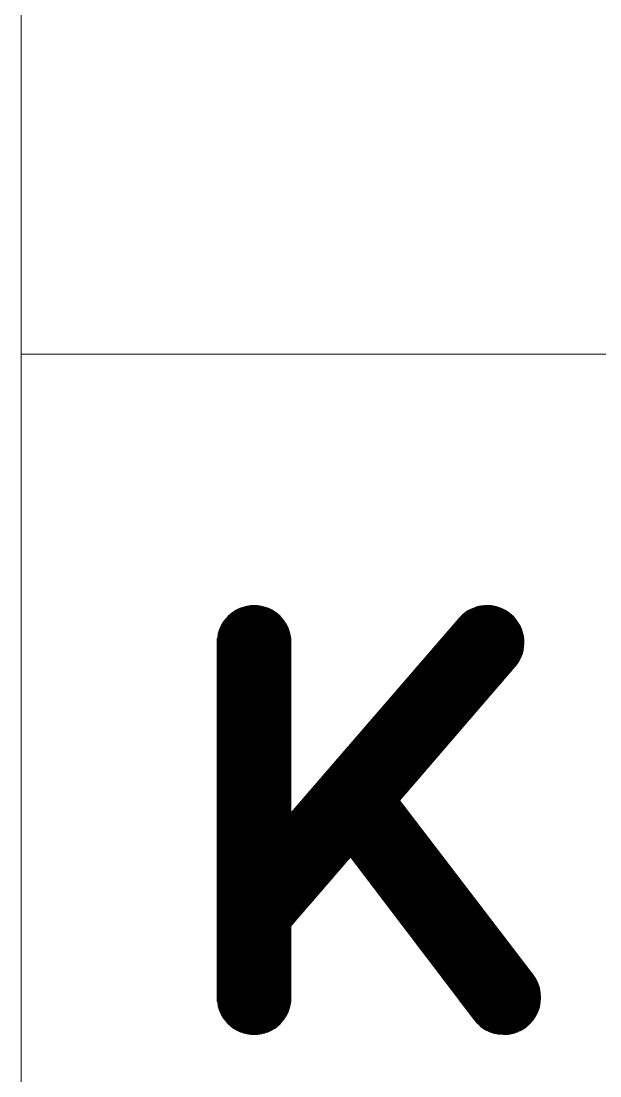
# Model space of a CAD drawing. Header units: inches. Extents: x 1019 to 1860, y -6 to 588.
# Drawn here: x 1685.76 to 1694.75, y 92.53 to 108.9 of the extents above; entities that cross this region are included whole.
import ezdxf

# ---------------------------------------------------------------- set-up
doc = ezdxf.new("R2010")
doc.units = ezdxf.units.IN
doc.header["$MEASUREMENT"] = 0
doc.layers.add('BG 0 -1', color=7, linetype='Continuous')
doc.layers.add('BG ÇÑ±¹Áö¿ª³\xad¹æ±â¼úÁÖ½ÄÈ¸»ç CI', color=7, linetype='Continuous')

msp = doc.modelspace()

# ---------------------------------------------------------------- linework, layer by layer
at = {"layer": 'BG 0 -1', "color": 7, "linetype": 'Continuous', "lineweight": 9}
for p, q in [((1685.763, 194.087), (1685.763, 11.797)), ((1685.763, 103.73), (1835.03, 103.73))]:
    msp.add_line(p, q, dxfattribs=at)
at = {"layer": 'BG ÇÑ±¹Áö¿ª³\xad¹æ±â¼úÁÖ½ÄÈ¸»ç CI', "color": 242, "linetype": 'Continuous', "lineweight": 25, "true_color": 0xd51c29}
for p, q in [((1689.074, 93.261), (1689.074, 99.735)), ((1689.084, 99.741), (1689.681, 99.741)), ((1689.091, 93.25), (1689.091, 99.746)), ((1689.108, 93.24), (1689.108, 99.755)), ((1689.114, 99.758), (1689.65, 99.758)), ((1689.126, 93.231), (1689.126, 99.764)), ((1689.143, 93.223), (1689.143, 99.773)), ((1689.15, 99.776), (1689.614, 99.776)), ((1689.161, 93.215), (1689.161, 99.78)), ((1689.178, 93.208), (1689.178, 99.787)), ((1689.194, 99.793), (1689.571, 99.793)), ((1689.195, 93.202), (1689.195, 99.794)), ((1689.213, 93.196), (1689.213, 99.799)), ((1689.23, 93.191), (1689.23, 99.804)), ((1689.247, 93.187), (1689.247, 99.809)), ((1689.254, 99.81), (1689.51, 99.81)), ((1689.265, 93.183), (1689.265, 99.813)), ((1689.282, 93.179), (1689.282, 99.816)), ((1689.299, 93.177), (1689.299, 99.819)), ((1689.317, 93.174), (1689.317, 99.821)), ((1689.334, 93.173), (1689.334, 99.823)), ((1689.352, 93.171), (1689.352, 99.824)), ((1689.369, 93.171), (1689.369, 99.825)), ((1689.386, 93.171), (1689.386, 99.825)), ((1689.404, 93.171), (1689.404, 99.825)), ((1689.421, 93.172), (1689.421, 99.824)), ((1689.438, 93.173), (1689.438, 99.822)), ((1689.456, 93.175), (1689.456, 99.82)), ((1689.473, 93.178), (1689.473, 99.818)), ((1689.49, 93.181), (1689.49, 99.815)), ((1689.508, 93.185), (1689.508, 99.811)), ((1689.525, 93.189), (1689.525, 99.807)), ((1689.543, 93.194), (1689.543, 99.802)), ((1689.56, 93.199), (1689.56, 99.797)), ((1689.577, 93.205), (1689.577, 99.791)), ((1689.595, 93.212), (1689.595, 99.784)), ((1689.612, 93.219), (1689.612, 99.777)), ((1689.629, 93.227), (1689.629, 99.769)), ((1689.647, 93.235), (1689.647, 99.76)), ((1689.664, 93.245), (1689.664, 99.751)), ((1689.681, 93.255), (1689.681, 99.74)), ((1689.699, 93.266), (1689.699, 99.729)), ((1692.686, 98.014), (1692.686, 99.731)), ((1692.701, 99.741), (1693.298, 99.741)), ((1692.703, 98.034), (1692.703, 99.742)), ((1692.72, 98.054), (1692.72, 99.752)), ((1692.731, 99.758), (1693.267, 99.758)), ((1692.738, 98.074), (1692.738, 99.762)), ((1692.755, 98.095), (1692.755, 99.77)), ((1692.767, 99.776), (1693.232, 99.776)), ((1692.772, 98.115), (1692.772, 99.778)), ((1692.79, 98.135), (1692.79, 99.785)), ((1692.807, 98.155), (1692.807, 99.792)), ((1692.811, 99.793), (1693.188, 99.793)), ((1692.824, 98.175), (1692.824, 99.798)), ((1692.842, 98.195), (1692.842, 99.803)), ((1692.859, 98.215), (1692.859, 99.808)), ((1692.871, 99.81), (1693.128, 99.81)), ((1692.877, 98.235), (1692.877, 99.812)), ((1692.894, 98.255), (1692.894, 99.815)), ((1692.911, 98.276), (1692.911, 99.818)), ((1692.929, 98.296), (1692.929, 99.821)), ((1692.946, 98.316), (1692.946, 99.823)), ((1692.963, 98.336), (1692.963, 99.824)), ((1692.981, 98.356), (1692.981, 99.825)), ((1692.998, 98.376), (1692.998, 99.825)), ((1693.015, 98.396), (1693.015, 99.825)), ((1693.033, 98.416), (1693.033, 99.824)), ((1693.05, 98.436), (1693.05, 99.823)), ((1693.068, 98.456), (1693.068, 99.821)), ((1693.085, 98.477), (1693.085, 99.819)), ((1693.102, 98.497), (1693.102, 99.816)), ((1693.12, 98.517), (1693.12, 99.812)), ((1693.137, 98.537), (1693.137, 99.808)), ((1693.154, 98.557), (1693.154, 99.804)), ((1693.172, 98.577), (1693.172, 99.798)), ((1693.189, 98.597), (1693.189, 99.793)), ((1693.206, 98.617), (1693.206, 99.786)), ((1693.224, 98.637), (1693.224, 99.779)), ((1693.241, 98.657), (1693.241, 99.771)), ((1693.259, 98.678), (1693.259, 99.763)), ((1693.276, 98.698), (1693.276, 99.754)), ((1693.293, 98.718), (1693.293, 99.744)), ((1693.311, 98.738), (1693.311, 99.733)), ((1688.904, 99.567), (1689.86, 99.567)), ((1688.916, 99.585), (1689.848, 99.585)), ((1688.917, 93.409), (1688.917, 99.587)), ((1688.929, 99.602), (1689.835, 99.602)), ((1688.935, 93.386), (1688.935, 99.61)), ((1688.943, 99.619), (1689.821, 99.619)), ((1688.952, 93.365), (1688.952, 99.63)), ((1688.958, 99.637), (1689.806, 99.637)), ((1688.97, 93.346), (1688.97, 99.649)), ((1688.974, 99.654), (1689.79, 99.654)), ((1688.987, 93.329), (1688.987, 99.667)), ((1688.992, 99.672), (1689.772, 99.672)), ((1689.004, 93.313), (1689.004, 99.683)), ((1689.012, 99.689), (1689.753, 99.689)), ((1689.022, 93.298), (1689.022, 99.697)), ((1689.033, 99.706), (1689.731, 99.706)), ((1689.039, 93.285), (1689.039, 99.711)), ((1689.056, 93.272), (1689.056, 99.723)), ((1689.057, 99.724), (1689.707, 99.724)), ((1689.716, 93.278), (1689.716, 99.717)), ((1689.734, 93.291), (1689.734, 99.704)), ((1689.751, 93.305), (1689.751, 99.69)), ((1689.768, 93.321), (1689.768, 99.675)), ((1689.786, 93.337), (1689.786, 99.658)), ((1689.803, 93.355), (1689.803, 99.64)), ((1689.82, 93.375), (1689.82, 99.621)), ((1689.838, 93.397), (1689.838, 99.599)), ((1689.855, 93.421), (1689.855, 99.575)), ((1692.566, 99.627), (1689.954, 96.603)), ((1692.512, 97.813), (1692.512, 99.564)), ((1692.515, 99.567), (1693.477, 99.567)), ((1692.529, 97.833), (1692.529, 99.584)), ((1692.53, 99.585), (1693.465, 99.585)), ((1692.545, 99.602), (1693.453, 99.602)), ((1692.547, 97.853), (1692.547, 99.604)), ((1692.56, 99.619), (1693.439, 99.619)), ((1692.564, 97.873), (1692.564, 99.624)), ((1692.575, 99.637), (1693.424, 99.637)), ((1692.581, 97.894), (1692.581, 99.644)), ((1692.591, 99.654), (1693.407, 99.654)), ((1692.599, 97.914), (1692.599, 99.661)), ((1692.609, 99.672), (1693.389, 99.672)), ((1692.616, 97.934), (1692.616, 99.678)), ((1692.629, 99.689), (1693.37, 99.689)), ((1692.633, 97.954), (1692.633, 99.693)), ((1692.65, 99.706), (1693.348, 99.706)), ((1692.651, 97.974), (1692.651, 99.707)), ((1692.668, 97.994), (1692.668, 99.719)), ((1692.674, 99.724), (1693.325, 99.724)), ((1693.328, 98.758), (1693.328, 99.721)), ((1693.345, 98.778), (1693.345, 99.709)), ((1693.363, 98.798), (1693.363, 99.695)), ((1693.38, 98.818), (1693.38, 99.68)), ((1693.397, 98.838), (1693.397, 99.664)), ((1693.415, 98.858), (1693.415, 99.646)), ((1693.432, 98.879), (1693.432, 99.627)), ((1693.45, 98.9), (1693.45, 99.606)), ((1693.467, 98.923), (1693.467, 99.583)), ((1688.831, 93.59), (1688.831, 99.406)), ((1688.832, 99.411), (1689.932, 99.411)), ((1688.837, 99.428), (1689.927, 99.428)), ((1688.843, 99.446), (1689.921, 99.446)), ((1688.848, 93.537), (1688.848, 99.458)), ((1688.85, 99.463), (1689.914, 99.463)), ((1688.857, 99.481), (1689.907, 99.481)), ((1688.865, 93.497), (1688.865, 99.499)), ((1688.865, 99.498), (1689.899, 99.498)), ((1688.874, 99.515), (1689.891, 99.515)), ((1688.883, 99.533), (1689.881, 99.533)), ((1688.883, 93.463), (1688.883, 99.532)), ((1688.893, 99.55), (1689.871, 99.55)), ((1688.9, 93.434), (1688.9, 99.561)), ((1689.872, 93.448), (1689.872, 99.548)), ((1689.89, 93.479), (1689.89, 99.517)), ((1689.907, 93.515), (1689.907, 99.48)), ((1689.925, 93.561), (1689.925, 99.435)), ((1692.373, 97.652), (1692.373, 99.403)), ((1692.38, 99.411), (1693.549, 99.411)), ((1692.39, 97.672), (1692.39, 99.423)), ((1692.395, 99.428), (1693.544, 99.428)), ((1692.408, 97.693), (1692.408, 99.443)), ((1692.41, 99.446), (1693.538, 99.446)), ((1692.425, 99.463), (1693.531, 99.463)), ((1692.425, 97.713), (1692.425, 99.463)), ((1692.44, 99.481), (1693.524, 99.481)), ((1692.442, 97.733), (1692.442, 99.483)), ((1692.455, 99.498), (1693.516, 99.498)), ((1692.46, 97.753), (1692.46, 99.504)), ((1692.47, 99.515), (1693.508, 99.515)), ((1692.477, 97.773), (1692.477, 99.524)), ((1692.485, 99.533), (1693.498, 99.533)), ((1692.494, 97.793), (1692.494, 99.544)), ((1692.5, 99.55), (1693.488, 99.55)), ((1693.484, 98.949), (1693.484, 99.557)), ((1693.502, 98.979), (1693.502, 99.527)), ((1693.519, 99.013), (1693.519, 99.492)), ((1693.536, 99.055), (1693.536, 99.45)), ((1688.81, 99.272), (1689.954, 99.272)), ((1688.81, 99.255), (1689.954, 99.255)), ((1688.81, 99.253), (1688.81, 93.743)), ((1688.81, 99.237), (1689.954, 99.237)), ((1688.811, 99.29), (1689.953, 99.29)), ((1688.812, 99.307), (1689.952, 99.307)), ((1688.813, 93.681), (1688.813, 99.315)), ((1688.814, 99.324), (1689.95, 99.324)), ((1688.817, 99.342), (1689.947, 99.342)), ((1688.82, 99.359), (1689.944, 99.359)), ((1688.823, 99.376), (1689.941, 99.376)), ((1688.827, 99.394), (1689.937, 99.394)), ((1689.942, 93.624), (1689.942, 99.371)), ((1689.954, 96.603), (1689.954, 99.253)), ((1692.23, 99.237), (1693.571, 99.237)), ((1692.234, 97.492), (1692.234, 99.242)), ((1692.245, 99.255), (1693.572, 99.255)), ((1692.251, 97.512), (1692.251, 99.262)), ((1692.26, 99.272), (1693.571, 99.272)), ((1692.269, 97.532), (1692.269, 99.282)), ((1692.275, 99.29), (1693.57, 99.29)), ((1692.286, 97.552), (1692.286, 99.303)), ((1692.29, 99.307), (1693.569, 99.307)), ((1692.303, 97.572), (1692.303, 99.323)), ((1692.305, 99.324), (1693.567, 99.324)), ((1692.32, 99.342), (1693.565, 99.342)), ((1692.321, 97.592), (1692.321, 99.343)), ((1692.335, 99.359), (1693.562, 99.359)), ((1692.338, 97.612), (1692.338, 99.363)), ((1692.35, 99.376), (1693.558, 99.376)), ((1692.356, 97.632), (1692.356, 99.383)), ((1692.365, 99.394), (1693.554, 99.394)), ((1693.554, 99.111), (1693.554, 99.395)), ((1693.571, 99.23), (1693.571, 99.276)), ((1688.81, 99.22), (1689.954, 99.22)), ((1688.81, 99.203), (1689.954, 99.203)), ((1688.81, 99.185), (1689.954, 99.185)), ((1688.81, 99.168), (1689.954, 99.168)), ((1688.81, 99.151), (1689.954, 99.151)), ((1688.81, 99.133), (1689.954, 99.133)), ((1688.81, 99.116), (1689.954, 99.116)), ((1688.81, 99.099), (1689.954, 99.099)), ((1688.81, 99.081), (1689.954, 99.081)), ((1692.095, 99.081), (1693.545, 99.081)), ((1692.095, 97.331), (1692.095, 99.081)), ((1692.11, 99.099), (1693.55, 99.099)), ((1692.112, 97.351), (1692.112, 99.102)), ((1692.125, 99.116), (1693.555, 99.116)), ((1692.13, 97.371), (1692.13, 99.122)), ((1692.14, 99.133), (1693.559, 99.133)), ((1692.147, 97.391), (1692.147, 99.142)), ((1692.155, 99.151), (1693.562, 99.151)), ((1692.165, 97.411), (1692.165, 99.162)), ((1692.17, 99.168), (1693.565, 99.168)), ((1692.182, 97.431), (1692.182, 99.182)), ((1692.185, 99.185), (1693.568, 99.185)), ((1692.199, 97.451), (1692.199, 99.202)), ((1692.2, 99.203), (1693.569, 99.203)), ((1692.215, 99.22), (1693.571, 99.22)), ((1692.217, 97.471), (1692.217, 99.222)), ((1688.81, 99.064), (1689.954, 99.064)), ((1688.81, 99.046), (1689.954, 99.046)), ((1688.81, 99.029), (1689.954, 99.029)), ((1688.81, 99.012), (1689.954, 99.012)), ((1688.81, 98.994), (1689.954, 98.994)), ((1688.81, 98.977), (1689.954, 98.977)), ((1688.81, 98.96), (1689.954, 98.96)), ((1688.81, 98.942), (1689.954, 98.942)), ((1688.81, 98.925), (1689.954, 98.925)), ((1688.81, 98.908), (1689.954, 98.908)), ((1691.945, 98.908), (1693.456, 98.908)), ((1691.956, 97.17), (1691.956, 98.921)), ((1691.96, 98.925), (1693.468, 98.925)), ((1691.974, 97.19), (1691.974, 98.941)), ((1691.975, 98.942), (1693.48, 98.942)), ((1691.99, 98.96), (1693.491, 98.96)), ((1691.991, 97.21), (1691.991, 98.961)), ((1692.005, 98.977), (1693.501, 98.977)), ((1692.008, 97.23), (1692.008, 98.981)), ((1692.02, 98.994), (1693.51, 98.994)), ((1692.026, 97.25), (1692.026, 99.001)), ((1692.035, 99.012), (1693.518, 99.012)), ((1692.043, 97.27), (1692.043, 99.021)), ((1692.05, 99.029), (1693.526, 99.029)), ((1692.06, 97.291), (1692.06, 99.041)), ((1692.065, 99.046), (1693.533, 99.046)), ((1692.078, 97.311), (1692.078, 99.061)), ((1692.08, 99.064), (1693.539, 99.064)), ((1688.81, 98.89), (1689.954, 98.89)), ((1688.81, 98.873), (1689.954, 98.873)), ((1688.81, 98.855), (1689.954, 98.855)), ((1688.81, 98.838), (1689.954, 98.838)), ((1688.81, 98.821), (1689.954, 98.821)), ((1688.81, 98.803), (1689.954, 98.803)), ((1688.81, 98.786), (1689.954, 98.786)), ((1688.81, 98.769), (1689.954, 98.769)), ((1688.81, 98.751), (1689.954, 98.751)), ((1691.64, 96.803), (1693.432, 98.879)), ((1691.81, 98.751), (1693.322, 98.751)), ((1691.817, 97.009), (1691.817, 98.76)), ((1691.825, 98.769), (1693.337, 98.769)), ((1691.835, 97.029), (1691.835, 98.78)), ((1691.84, 98.786), (1693.352, 98.786)), ((1691.852, 97.049), (1691.852, 98.8)), ((1691.855, 98.803), (1693.367, 98.803)), ((1691.869, 97.069), (1691.869, 98.82)), ((1691.87, 98.821), (1693.382, 98.821)), ((1691.885, 98.838), (1693.397, 98.838)), ((1691.887, 97.09), (1691.887, 98.84)), ((1691.9, 98.855), (1693.412, 98.855)), ((1691.904, 97.11), (1691.904, 98.86)), ((1691.915, 98.873), (1693.427, 98.873)), ((1691.921, 97.13), (1691.921, 98.88)), ((1691.93, 98.89), (1693.442, 98.89)), ((1691.939, 97.15), (1691.939, 98.901)), ((1688.81, 98.734), (1689.954, 98.734)), ((1688.81, 98.717), (1689.954, 98.717)), ((1688.81, 98.699), (1689.954, 98.699)), ((1688.81, 98.682), (1689.954, 98.682)), ((1688.81, 98.664), (1689.954, 98.664)), ((1688.81, 98.647), (1689.954, 98.647)), ((1688.81, 98.63), (1689.954, 98.63)), ((1688.81, 98.612), (1689.954, 98.612)), ((1688.81, 98.595), (1689.954, 98.595)), ((1691.675, 98.595), (1693.187, 98.595)), ((1691.678, 96.848), (1691.678, 98.599)), ((1691.69, 98.612), (1693.202, 98.612)), ((1691.696, 96.868), (1691.696, 98.619)), ((1691.705, 98.63), (1693.217, 98.63)), ((1691.713, 96.889), (1691.713, 98.639)), ((1691.72, 98.647), (1693.232, 98.647)), ((1691.73, 96.909), (1691.73, 98.659)), ((1691.735, 98.664), (1693.247, 98.664)), ((1691.748, 96.929), (1691.748, 98.679)), ((1691.75, 98.682), (1693.262, 98.682)), ((1691.765, 96.949), (1691.765, 98.7)), ((1691.765, 98.699), (1693.277, 98.699)), ((1691.78, 98.717), (1693.292, 98.717)), ((1691.783, 96.969), (1691.783, 98.72)), ((1691.795, 98.734), (1693.307, 98.734)), ((1691.8, 96.989), (1691.8, 98.74)), ((1688.81, 98.578), (1689.954, 98.578)), ((1688.81, 98.56), (1689.954, 98.56)), ((1688.81, 98.543), (1689.954, 98.543)), ((1688.81, 98.526), (1689.954, 98.526)), ((1688.81, 98.508), (1689.954, 98.508)), ((1688.81, 98.491), (1689.954, 98.491)), ((1688.81, 98.473), (1689.954, 98.473)), ((1688.81, 98.456), (1689.954, 98.456)), ((1688.81, 98.439), (1689.954, 98.439)), ((1688.81, 98.421), (1689.954, 98.421)), ((1691.522, 95.082), (1691.522, 98.418)), ((1691.525, 98.421), (1693.037, 98.421)), ((1691.539, 95.059), (1691.539, 98.438)), ((1691.54, 98.439), (1693.052, 98.439)), ((1691.555, 98.456), (1693.067, 98.456)), ((1691.557, 95.036), (1691.557, 98.458)), ((1691.57, 98.473), (1693.082, 98.473)), ((1691.574, 95.014), (1691.574, 98.478)), ((1691.585, 98.491), (1693.097, 98.491)), ((1691.592, 94.991), (1691.592, 98.499)), ((1691.6, 98.508), (1693.112, 98.508)), ((1691.609, 94.968), (1691.609, 98.519)), ((1691.615, 98.526), (1693.127, 98.526)), ((1691.626, 94.945), (1691.626, 98.539)), ((1691.63, 98.543), (1693.142, 98.543)), ((1691.644, 96.808), (1691.644, 98.559)), ((1691.645, 98.56), (1693.157, 98.56)), ((1691.66, 98.578), (1693.172, 98.578)), ((1691.661, 96.828), (1691.661, 98.579)), ((1688.81, 98.404), (1689.954, 98.404)), ((1688.81, 98.387), (1689.954, 98.387)), ((1688.81, 98.369), (1689.954, 98.369)), ((1688.81, 98.352), (1689.954, 98.352)), ((1688.81, 98.335), (1689.954, 98.335)), ((1688.81, 98.317), (1689.954, 98.317)), ((1688.81, 98.3), (1689.954, 98.3)), ((1688.81, 98.282), (1689.954, 98.282)), ((1688.81, 98.265), (1689.954, 98.265)), ((1691.383, 95.265), (1691.383, 98.257)), ((1691.39, 98.265), (1692.902, 98.265)), ((1691.401, 95.242), (1691.401, 98.277)), ((1691.405, 98.282), (1692.917, 98.282)), ((1691.418, 95.219), (1691.418, 98.298)), ((1691.42, 98.3), (1692.932, 98.3)), ((1691.435, 95.196), (1691.435, 98.318)), ((1691.435, 98.317), (1692.947, 98.317)), ((1691.45, 98.335), (1692.962, 98.335)), ((1691.453, 95.173), (1691.453, 98.338)), ((1691.465, 98.352), (1692.977, 98.352)), ((1691.47, 95.151), (1691.47, 98.358)), ((1691.48, 98.369), (1692.992, 98.369)), ((1691.487, 95.128), (1691.487, 98.378)), ((1691.495, 98.387), (1693.007, 98.387)), ((1691.505, 95.105), (1691.505, 98.398)), ((1691.51, 98.404), (1693.022, 98.404)), ((1688.81, 98.248), (1689.954, 98.248)), ((1688.81, 98.23), (1689.954, 98.23)), ((1688.81, 98.213), (1689.954, 98.213)), ((1688.81, 98.196), (1689.954, 98.196)), ((1688.81, 98.178), (1689.954, 98.178)), ((1688.81, 98.161), (1689.954, 98.161)), ((1688.81, 98.144), (1689.954, 98.144)), ((1688.81, 98.126), (1689.954, 98.126)), ((1688.81, 98.109), (1689.954, 98.109)), ((1688.81, 98.091), (1689.954, 98.091)), ((1691.24, 98.091), (1692.752, 98.091)), ((1691.244, 95.448), (1691.244, 98.097)), ((1691.255, 98.109), (1692.767, 98.109)), ((1691.262, 95.425), (1691.262, 98.117)), ((1691.27, 98.126), (1692.782, 98.126)), ((1691.279, 95.402), (1691.279, 98.137)), ((1691.285, 98.144), (1692.797, 98.144)), ((1691.296, 95.379), (1691.296, 98.157)), ((1691.3, 98.161), (1692.812, 98.161)), ((1691.314, 95.356), (1691.314, 98.177)), ((1691.315, 98.178), (1692.827, 98.178)), ((1691.33, 98.196), (1692.842, 98.196)), ((1691.331, 95.333), (1691.331, 98.197)), ((1691.345, 98.213), (1692.857, 98.213)), ((1691.348, 95.31), (1691.348, 98.217)), ((1691.36, 98.23), (1692.872, 98.23)), ((1691.366, 95.288), (1691.366, 98.237)), ((1691.375, 98.248), (1692.887, 98.248)), ((1688.81, 98.074), (1689.954, 98.074)), ((1688.81, 98.057), (1689.954, 98.057)), ((1688.81, 98.039), (1689.954, 98.039)), ((1688.81, 98.022), (1689.954, 98.022)), ((1688.81, 98.005), (1689.954, 98.005)), ((1688.81, 97.987), (1689.954, 97.987)), ((1688.81, 97.97), (1689.954, 97.97)), ((1688.81, 97.952), (1689.954, 97.952)), ((1688.81, 97.935), (1689.954, 97.935)), ((1691.105, 95.63), (1691.105, 97.936)), ((1691.105, 97.935), (1692.617, 97.935)), ((1691.12, 97.952), (1692.632, 97.952)), ((1691.123, 95.607), (1691.123, 97.956)), ((1691.135, 97.97), (1692.647, 97.97)), ((1691.14, 95.585), (1691.14, 97.976)), ((1691.15, 97.987), (1692.662, 97.987)), ((1691.157, 95.562), (1691.157, 97.996)), ((1691.165, 98.005), (1692.677, 98.005)), ((1691.175, 95.539), (1691.175, 98.016)), ((1691.18, 98.022), (1692.692, 98.022)), ((1691.192, 95.516), (1691.192, 98.036)), ((1691.195, 98.039), (1692.707, 98.039)), ((1691.21, 98.057), (1692.722, 98.057)), ((1691.21, 95.493), (1691.21, 98.056)), ((1691.225, 98.074), (1692.737, 98.074)), ((1691.227, 95.47), (1691.227, 98.076)), ((1688.81, 97.918), (1689.954, 97.918)), ((1688.81, 97.9), (1689.954, 97.9)), ((1688.81, 97.883), (1689.954, 97.883)), ((1688.81, 97.866), (1689.954, 97.866)), ((1688.81, 97.848), (1689.954, 97.848)), ((1688.81, 97.831), (1689.954, 97.831)), ((1688.81, 97.814), (1689.954, 97.814)), ((1688.81, 97.796), (1689.954, 97.796)), ((1688.81, 97.779), (1689.954, 97.779)), ((1688.81, 97.761), (1689.954, 97.761)), ((1690.955, 97.761), (1692.467, 97.761)), ((1690.966, 95.813), (1690.966, 97.775)), ((1690.97, 97.779), (1692.482, 97.779)), ((1690.984, 95.79), (1690.984, 97.795)), ((1690.985, 97.796), (1692.497, 97.796)), ((1691, 97.814), (1692.512, 97.814)), ((1691.001, 95.767), (1691.001, 97.815)), ((1691.015, 97.831), (1692.527, 97.831)), ((1691.019, 95.744), (1691.019, 97.835)), ((1691.03, 97.848), (1692.542, 97.848)), ((1691.036, 95.722), (1691.036, 97.855)), ((1691.045, 97.866), (1692.557, 97.866)), ((1691.053, 95.699), (1691.053, 97.875)), ((1691.06, 97.883), (1692.572, 97.883)), ((1691.071, 95.676), (1691.071, 97.896)), ((1691.075, 97.9), (1692.587, 97.9)), ((1691.088, 95.653), (1691.088, 97.916)), ((1691.09, 97.918), (1692.602, 97.918)), ((1688.81, 97.744), (1689.954, 97.744)), ((1688.81, 97.727), (1689.954, 97.727)), ((1688.81, 97.709), (1689.954, 97.709)), ((1688.81, 97.692), (1689.954, 97.692)), ((1688.81, 97.675), (1689.954, 97.675)), ((1688.81, 97.657), (1689.954, 97.657)), ((1688.81, 97.64), (1689.954, 97.64)), ((1688.81, 97.623), (1689.954, 97.623)), ((1688.81, 97.605), (1689.954, 97.605)), ((1690.82, 97.605), (1692.332, 97.605)), ((1690.828, 95.863), (1690.828, 97.614)), ((1690.835, 97.623), (1692.347, 97.623)), ((1690.845, 95.883), (1690.845, 97.634)), ((1690.85, 97.64), (1692.362, 97.64)), ((1690.862, 95.904), (1690.862, 97.654)), ((1690.865, 97.657), (1692.377, 97.657)), ((1690.88, 97.675), (1692.392, 97.675)), ((1690.88, 95.924), (1690.88, 97.674)), ((1690.895, 97.692), (1692.407, 97.692)), ((1690.897, 95.904), (1690.897, 97.694)), ((1690.91, 97.709), (1692.422, 97.709)), ((1690.914, 95.881), (1690.914, 97.715)), ((1690.925, 97.727), (1692.437, 97.727)), ((1690.932, 95.859), (1690.932, 97.735)), ((1690.94, 97.744), (1692.452, 97.744)), ((1690.949, 95.836), (1690.949, 97.755)), ((1688.81, 97.588), (1689.954, 97.588)), ((1688.81, 97.57), (1689.954, 97.57)), ((1688.81, 97.553), (1689.954, 97.553)), ((1688.81, 97.536), (1689.954, 97.536)), ((1688.81, 97.518), (1689.954, 97.518)), ((1688.81, 97.501), (1689.954, 97.501)), ((1688.81, 97.484), (1689.954, 97.484)), ((1688.81, 97.466), (1689.954, 97.466)), ((1688.81, 97.449), (1689.954, 97.449)), ((1690.685, 97.449), (1692.197, 97.449)), ((1690.689, 95.703), (1690.689, 97.453)), ((1690.7, 97.466), (1692.212, 97.466)), ((1690.706, 95.723), (1690.706, 97.473)), ((1690.715, 97.484), (1692.227, 97.484)), ((1690.723, 95.743), (1690.723, 97.493)), ((1690.73, 97.501), (1692.242, 97.501)), ((1690.741, 95.763), (1690.741, 97.514)), ((1690.745, 97.518), (1692.257, 97.518)), ((1690.758, 95.783), (1690.758, 97.534)), ((1690.76, 97.536), (1692.272, 97.536)), ((1690.775, 95.803), (1690.775, 97.554)), ((1690.775, 97.553), (1692.287, 97.553)), ((1690.79, 97.57), (1692.302, 97.57)), ((1690.793, 95.823), (1690.793, 97.574)), ((1690.805, 97.588), (1692.317, 97.588)), ((1690.81, 95.843), (1690.81, 97.594)), ((1688.81, 97.432), (1689.954, 97.432)), ((1688.81, 97.414), (1689.954, 97.414)), ((1688.81, 97.397), (1689.954, 97.397)), ((1688.81, 97.379), (1689.954, 97.379)), ((1688.81, 97.362), (1689.954, 97.362)), ((1688.81, 97.345), (1689.954, 97.345)), ((1688.81, 97.327), (1689.954, 97.327)), ((1688.81, 97.31), (1689.954, 97.31)), ((1688.81, 97.293), (1689.954, 97.293)), ((1688.81, 97.275), (1689.954, 97.275)), ((1690.532, 95.522), (1690.532, 97.272)), ((1690.535, 97.275), (1692.047, 97.275)), ((1690.55, 97.293), (1692.062, 97.293)), ((1690.55, 95.542), (1690.55, 97.292)), ((1690.565, 97.31), (1692.077, 97.31)), ((1690.567, 95.562), (1690.567, 97.313)), ((1690.58, 97.327), (1692.092, 97.327)), ((1690.584, 95.582), (1690.584, 97.333)), ((1690.595, 97.345), (1692.107, 97.345)), ((1690.602, 95.602), (1690.602, 97.353)), ((1690.61, 97.362), (1692.122, 97.362)), ((1690.619, 95.622), (1690.619, 97.373)), ((1690.625, 97.379), (1692.137, 97.379)), ((1690.636, 95.642), (1690.636, 97.393)), ((1690.64, 97.397), (1692.152, 97.397)), ((1690.654, 95.662), (1690.654, 97.413)), ((1690.655, 97.414), (1692.167, 97.414)), ((1690.67, 97.432), (1692.182, 97.432)), ((1690.671, 95.682), (1690.671, 97.433)), ((1688.81, 97.258), (1689.954, 97.258)), ((1688.81, 97.241), (1689.954, 97.241)), ((1688.81, 97.223), (1689.954, 97.223)), ((1688.81, 97.206), (1689.954, 97.206)), ((1688.81, 97.188), (1689.954, 97.188)), ((1688.81, 97.171), (1689.954, 97.171)), ((1688.81, 97.154), (1689.954, 97.154)), ((1688.81, 97.136), (1689.954, 97.136)), ((1688.81, 97.119), (1689.954, 97.119)), ((1690.393, 95.361), (1690.393, 97.112)), ((1690.4, 97.119), (1691.912, 97.119)), ((1690.411, 95.381), (1690.411, 97.132)), ((1690.415, 97.136), (1691.927, 97.136)), ((1690.428, 95.401), (1690.428, 97.152)), ((1690.43, 97.154), (1691.942, 97.154)), ((1690.445, 95.421), (1690.445, 97.172)), ((1690.445, 97.171), (1691.957, 97.171)), ((1690.46, 97.188), (1691.972, 97.188)), ((1690.463, 95.441), (1690.463, 97.192)), ((1690.475, 97.206), (1691.987, 97.206)), ((1690.48, 95.461), (1690.48, 97.212)), ((1690.49, 97.223), (1692.002, 97.223)), ((1690.498, 95.481), (1690.498, 97.232)), ((1690.505, 97.241), (1692.017, 97.241)), ((1690.515, 95.502), (1690.515, 97.252)), ((1690.52, 97.258), (1692.032, 97.258)), ((1688.81, 97.102), (1689.954, 97.102)), ((1688.81, 97.084), (1689.954, 97.084)), ((1688.81, 97.067), (1689.954, 97.067)), ((1688.81, 97.05), (1689.954, 97.05)), ((1688.81, 97.032), (1689.954, 97.032)), ((1688.81, 97.015), (1689.954, 97.015)), ((1688.81, 96.997), (1689.954, 96.997)), ((1688.81, 96.98), (1689.954, 96.98)), ((1688.81, 96.963), (1689.954, 96.963)), ((1688.81, 96.945), (1689.954, 96.945)), ((1690.25, 96.945), (1691.762, 96.945)), ((1690.254, 95.2), (1690.254, 96.951)), ((1690.265, 96.963), (1691.777, 96.963)), ((1690.272, 95.22), (1690.272, 96.971)), ((1690.28, 96.98), (1691.792, 96.98)), ((1690.289, 95.24), (1690.289, 96.991)), ((1690.295, 96.997), (1691.807, 96.997)), ((1690.307, 95.26), (1690.307, 97.011)), ((1690.31, 97.015), (1691.822, 97.015)), ((1690.324, 95.28), (1690.324, 97.031)), ((1690.325, 97.032), (1691.837, 97.032)), ((1690.34, 97.05), (1691.852, 97.05)), ((1690.341, 95.301), (1690.341, 97.051)), ((1690.355, 97.067), (1691.867, 97.067)), ((1690.359, 95.321), (1690.359, 97.071)), ((1690.37, 97.084), (1691.882, 97.084)), ((1690.376, 95.341), (1690.376, 97.091)), ((1690.385, 97.102), (1691.897, 97.102)), ((1688.81, 96.928), (1689.954, 96.928)), ((1688.81, 96.911), (1689.954, 96.911)), ((1688.81, 96.893), (1689.954, 96.893)), ((1688.81, 96.876), (1689.954, 96.876)), ((1688.81, 96.859), (1689.954, 96.859)), ((1688.81, 96.841), (1689.954, 96.841)), ((1688.81, 96.824), (1689.954, 96.824)), ((1688.81, 96.806), (1689.954, 96.806)), ((1688.81, 96.789), (1689.954, 96.789)), ((1690.115, 96.789), (1691.651, 96.789)), ((1690.116, 95.039), (1690.116, 96.79)), ((1690.13, 96.806), (1691.642, 96.806)), ((1690.133, 95.059), (1690.133, 96.81)), ((1690.145, 96.824), (1691.657, 96.824)), ((1690.15, 95.079), (1690.15, 96.83)), ((1690.16, 96.841), (1691.672, 96.841)), ((1690.168, 95.1), (1690.168, 96.85)), ((1690.175, 96.859), (1691.687, 96.859)), ((1690.185, 95.12), (1690.185, 96.87)), ((1690.19, 96.876), (1691.702, 96.876)), ((1690.202, 95.14), (1690.202, 96.89)), ((1690.205, 96.893), (1691.717, 96.893)), ((1690.22, 96.911), (1691.732, 96.911)), ((1690.22, 95.16), (1690.22, 96.911)), ((1690.235, 96.928), (1691.747, 96.928)), ((1690.237, 95.18), (1690.237, 96.931)), ((1693.713, 94.091), (1691.64, 96.803)), ((1691.644, 94.922), (1691.644, 96.798)), ((1688.81, 96.772), (1689.954, 96.772)), ((1688.81, 96.754), (1689.954, 96.754)), ((1688.81, 96.737), (1689.954, 96.737)), ((1688.81, 96.72), (1689.954, 96.72)), ((1688.81, 96.702), (1689.954, 96.702)), ((1688.81, 96.685), (1689.954, 96.685)), ((1688.81, 96.668), (1689.954, 96.668)), ((1688.81, 96.65), (1689.954, 96.65)), ((1688.81, 96.633), (1689.954, 96.633)), ((1688.81, 96.615), (1689.954, 96.615)), ((1689.965, 96.615), (1691.783, 96.615)), ((1689.977, 94.878), (1689.977, 96.629)), ((1689.98, 96.633), (1691.77, 96.633)), ((1689.994, 94.899), (1689.994, 96.649)), ((1689.995, 96.65), (1691.757, 96.65)), ((1690.01, 96.668), (1691.744, 96.668)), ((1690.011, 94.919), (1690.011, 96.669)), ((1690.025, 96.685), (1691.73, 96.685)), ((1690.029, 94.939), (1690.029, 96.689)), ((1690.04, 96.702), (1691.717, 96.702)), ((1690.046, 94.959), (1690.046, 96.71)), ((1690.055, 96.72), (1691.704, 96.72)), ((1690.063, 94.979), (1690.063, 96.73)), ((1690.07, 96.737), (1691.69, 96.737)), ((1690.081, 94.999), (1690.081, 96.75)), ((1690.085, 96.754), (1691.677, 96.754)), ((1690.098, 95.019), (1690.098, 96.77)), ((1690.1, 96.772), (1691.664, 96.772)), ((1691.661, 94.899), (1691.661, 96.775)), ((1691.678, 94.877), (1691.678, 96.753)), ((1691.696, 94.854), (1691.696, 96.73)), ((1691.713, 94.831), (1691.713, 96.707)), ((1691.73, 94.808), (1691.73, 96.685)), ((1691.748, 94.785), (1691.748, 96.662)), ((1691.765, 94.762), (1691.765, 96.639)), ((1691.783, 94.74), (1691.783, 96.616)), ((1688.81, 96.598), (1691.797, 96.598)), ((1688.81, 96.581), (1691.81, 96.581)), ((1688.81, 96.563), (1691.823, 96.563)), ((1688.81, 96.546), (1691.836, 96.546)), ((1688.81, 96.529), (1691.85, 96.529)), ((1688.81, 96.511), (1691.863, 96.511)), ((1688.81, 96.494), (1691.876, 96.494)), ((1688.81, 96.477), (1691.89, 96.477)), ((1688.81, 96.459), (1691.903, 96.459)), ((1689.959, 94.858), (1689.959, 96.609)), ((1691.8, 94.717), (1691.8, 96.594)), ((1691.817, 94.694), (1691.817, 96.571)), ((1691.835, 94.671), (1691.835, 96.548)), ((1691.852, 94.648), (1691.852, 96.526)), ((1691.869, 94.625), (1691.869, 96.503)), ((1691.887, 94.602), (1691.887, 96.48)), ((1691.904, 94.58), (1691.904, 96.457)), ((1688.81, 96.442), (1691.916, 96.442)), ((1688.81, 96.424), (1691.929, 96.424)), ((1688.81, 96.407), (1691.943, 96.407)), ((1688.81, 96.39), (1691.956, 96.39)), ((1688.81, 96.372), (1691.969, 96.372)), ((1688.81, 96.355), (1691.982, 96.355)), ((1688.81, 96.338), (1691.996, 96.338)), ((1688.81, 96.32), (1692.009, 96.32)), ((1688.81, 96.303), (1692.022, 96.303)), ((1691.921, 94.557), (1691.921, 96.435)), ((1691.939, 94.534), (1691.939, 96.412)), ((1691.956, 94.511), (1691.956, 96.389)), ((1691.974, 94.488), (1691.974, 96.367)), ((1691.991, 94.465), (1691.991, 96.344)), ((1692.008, 94.443), (1692.008, 96.321)), ((1692.026, 94.42), (1692.026, 96.298)), ((1688.81, 96.286), (1692.036, 96.286)), ((1688.81, 96.268), (1692.049, 96.268)), ((1688.81, 96.251), (1692.062, 96.251)), ((1688.81, 96.233), (1692.075, 96.233)), ((1688.81, 96.216), (1692.089, 96.216)), ((1688.81, 96.199), (1692.102, 96.199)), ((1688.81, 96.181), (1692.115, 96.181)), ((1688.81, 96.164), (1692.129, 96.164)), ((1688.81, 96.147), (1692.142, 96.147)), ((1688.81, 96.129), (1692.155, 96.129)), ((1692.043, 94.397), (1692.043, 96.276)), ((1692.06, 94.374), (1692.06, 96.253)), ((1692.078, 94.351), (1692.078, 96.23)), ((1692.095, 94.328), (1692.095, 96.208)), ((1692.112, 94.306), (1692.112, 96.185)), ((1692.13, 94.283), (1692.13, 96.162)), ((1692.147, 94.26), (1692.147, 96.139)), ((1688.81, 96.112), (1692.168, 96.112)), ((1688.81, 96.094), (1692.182, 96.094)), ((1688.81, 96.077), (1692.195, 96.077)), ((1688.81, 96.06), (1692.208, 96.06)), ((1688.81, 96.042), (1692.221, 96.042)), ((1688.81, 96.025), (1692.235, 96.025)), ((1688.81, 96.008), (1692.248, 96.008)), ((1688.81, 95.99), (1692.261, 95.99)), ((1688.81, 95.973), (1692.275, 95.973)), ((1692.165, 94.237), (1692.165, 96.117)), ((1692.182, 94.214), (1692.182, 96.094)), ((1692.199, 94.191), (1692.199, 96.071)), ((1692.217, 94.169), (1692.217, 96.049)), ((1692.234, 94.146), (1692.234, 96.026)), ((1692.251, 94.123), (1692.251, 96.003)), ((1692.269, 94.1), (1692.269, 95.981)), ((1688.81, 95.956), (1692.288, 95.956)), ((1688.81, 95.938), (1692.301, 95.938)), ((1688.81, 95.921), (1690.877, 95.921)), ((1688.81, 95.903), (1690.862, 95.903)), ((1688.81, 95.886), (1690.847, 95.886)), ((1688.81, 95.869), (1690.832, 95.869)), ((1688.81, 95.851), (1690.817, 95.851)), ((1688.81, 95.834), (1690.802, 95.834)), ((1688.81, 95.817), (1690.787, 95.817)), ((1688.81, 95.799), (1690.772, 95.799)), ((1689.954, 94.853), (1690.881, 95.925)), ((1690.881, 95.925), (1692.804, 93.396)), ((1690.884, 95.921), (1692.314, 95.921)), ((1690.898, 95.903), (1692.328, 95.903)), ((1690.911, 95.886), (1692.341, 95.886)), ((1690.924, 95.869), (1692.354, 95.869)), ((1690.937, 95.851), (1692.367, 95.851)), ((1690.95, 95.834), (1692.381, 95.834)), ((1690.964, 95.817), (1692.394, 95.817)), ((1690.977, 95.799), (1692.407, 95.799)), ((1692.286, 94.077), (1692.286, 95.958)), ((1692.303, 94.054), (1692.303, 95.935)), ((1692.321, 94.032), (1692.321, 95.912)), ((1692.338, 94.009), (1692.338, 95.89)), ((1692.356, 93.986), (1692.356, 95.867)), ((1692.373, 93.963), (1692.373, 95.844)), ((1692.39, 93.94), (1692.39, 95.822)), ((1692.408, 93.917), (1692.408, 95.799)), ((1688.81, 95.782), (1690.757, 95.782)), ((1688.81, 95.765), (1690.742, 95.765)), ((1688.81, 95.747), (1690.727, 95.747)), ((1688.81, 95.73), (1690.712, 95.73)), ((1688.81, 95.712), (1690.697, 95.712)), ((1688.81, 95.695), (1690.682, 95.695)), ((1688.81, 95.678), (1690.667, 95.678)), ((1688.81, 95.66), (1690.652, 95.66)), ((1688.81, 95.643), (1690.637, 95.643)), ((1690.99, 95.782), (1692.421, 95.782)), ((1691.003, 95.765), (1692.434, 95.765)), ((1691.016, 95.747), (1692.447, 95.747)), ((1691.03, 95.73), (1692.46, 95.73)), ((1691.043, 95.712), (1692.474, 95.712)), ((1691.056, 95.695), (1692.487, 95.695)), ((1691.069, 95.678), (1692.5, 95.678)), ((1691.082, 95.66), (1692.513, 95.66)), ((1691.096, 95.643), (1692.527, 95.643)), ((1692.425, 93.895), (1692.425, 95.776)), ((1692.442, 93.872), (1692.442, 95.753)), ((1692.46, 93.849), (1692.46, 95.731)), ((1692.477, 93.826), (1692.477, 95.708)), ((1692.494, 93.803), (1692.494, 95.685)), ((1692.512, 93.78), (1692.512, 95.663)), ((1692.529, 93.757), (1692.529, 95.64)), ((1688.81, 95.626), (1690.622, 95.626)), ((1688.81, 95.608), (1690.607, 95.608)), ((1688.81, 95.591), (1690.592, 95.591)), ((1688.81, 95.574), (1690.577, 95.574)), ((1688.81, 95.556), (1690.562, 95.556)), ((1688.81, 95.539), (1690.547, 95.539)), ((1688.81, 95.521), (1690.532, 95.521)), ((1688.81, 95.504), (1690.517, 95.504)), ((1688.81, 95.487), (1690.502, 95.487)), ((1688.81, 95.469), (1690.487, 95.469)), ((1691.109, 95.626), (1692.54, 95.626)), ((1691.122, 95.608), (1692.553, 95.608)), ((1691.135, 95.591), (1692.567, 95.591)), ((1691.148, 95.574), (1692.58, 95.574)), ((1691.162, 95.556), (1692.593, 95.556)), ((1691.175, 95.539), (1692.606, 95.539)), ((1691.188, 95.521), (1692.62, 95.521)), ((1691.201, 95.504), (1692.633, 95.504)), ((1691.214, 95.487), (1692.646, 95.487)), ((1691.228, 95.469), (1692.66, 95.469)), ((1692.547, 93.735), (1692.547, 95.617)), ((1692.564, 93.712), (1692.564, 95.594)), ((1692.581, 93.689), (1692.581, 95.572)), ((1692.599, 93.666), (1692.599, 95.549)), ((1692.616, 93.643), (1692.616, 95.526)), ((1692.633, 93.62), (1692.633, 95.504)), ((1692.651, 93.598), (1692.651, 95.481)), ((1688.81, 95.452), (1690.472, 95.452)), ((1688.81, 95.435), (1690.457, 95.435)), ((1688.81, 95.417), (1690.442, 95.417)), ((1688.81, 95.4), (1690.427, 95.4)), ((1688.81, 95.383), (1690.412, 95.383)), ((1688.81, 95.365), (1690.397, 95.365)), ((1688.81, 95.348), (1690.382, 95.348)), ((1688.81, 95.33), (1690.367, 95.33)), ((1688.81, 95.313), (1690.352, 95.313)), ((1691.241, 95.452), (1692.673, 95.452)), ((1691.254, 95.435), (1692.686, 95.435)), ((1691.267, 95.417), (1692.699, 95.417)), ((1691.28, 95.4), (1692.713, 95.4)), ((1691.294, 95.383), (1692.726, 95.383)), ((1691.307, 95.365), (1692.739, 95.365)), ((1691.32, 95.348), (1692.752, 95.348)), ((1691.333, 95.33), (1692.766, 95.33)), ((1691.346, 95.313), (1692.779, 95.313)), ((1692.668, 93.575), (1692.668, 95.458)), ((1692.686, 93.552), (1692.686, 95.435)), ((1692.703, 93.529), (1692.703, 95.413)), ((1692.72, 93.506), (1692.72, 95.39)), ((1692.738, 93.483), (1692.738, 95.367)), ((1692.755, 93.461), (1692.755, 95.345)), ((1692.772, 93.438), (1692.772, 95.322)), ((1688.81, 95.296), (1690.337, 95.296)), ((1688.81, 95.278), (1690.322, 95.278)), ((1688.81, 95.261), (1690.307, 95.261)), ((1688.81, 95.244), (1690.292, 95.244)), ((1688.81, 95.226), (1690.277, 95.226)), ((1688.81, 95.209), (1690.262, 95.209)), ((1688.81, 95.192), (1690.247, 95.192)), ((1688.81, 95.174), (1690.232, 95.174)), ((1688.81, 95.157), (1690.217, 95.157)), ((1691.36, 95.296), (1692.792, 95.296)), ((1691.373, 95.278), (1692.806, 95.278)), ((1691.386, 95.261), (1692.819, 95.261)), ((1691.399, 95.244), (1692.832, 95.244)), ((1691.412, 95.226), (1692.845, 95.226)), ((1691.426, 95.209), (1692.859, 95.209)), ((1691.439, 95.192), (1692.872, 95.192)), ((1691.452, 95.174), (1692.885, 95.174)), ((1691.465, 95.157), (1692.898, 95.157)), ((1692.79, 93.415), (1692.79, 95.299)), ((1692.807, 93.392), (1692.807, 95.276)), ((1692.824, 93.371), (1692.824, 95.254)), ((1692.842, 93.351), (1692.842, 95.231)), ((1692.859, 93.334), (1692.859, 95.208)), ((1692.877, 93.317), (1692.877, 95.186)), ((1692.894, 93.302), (1692.894, 95.163)), ((1688.81, 95.139), (1690.202, 95.139)), ((1688.81, 95.122), (1690.187, 95.122)), ((1688.81, 95.105), (1690.172, 95.105)), ((1688.81, 95.087), (1690.157, 95.087)), ((1688.81, 95.07), (1690.142, 95.07)), ((1688.81, 95.053), (1690.127, 95.053)), ((1688.81, 95.035), (1690.112, 95.035)), ((1688.81, 95.018), (1690.097, 95.018)), ((1688.81, 95.001), (1690.082, 95.001)), ((1688.81, 94.983), (1690.067, 94.983)), ((1691.478, 95.139), (1692.912, 95.139)), ((1691.492, 95.122), (1692.925, 95.122)), ((1691.505, 95.105), (1692.938, 95.105)), ((1691.518, 95.087), (1692.952, 95.087)), ((1691.531, 95.07), (1692.965, 95.07)), ((1691.544, 95.053), (1692.978, 95.053)), ((1691.558, 95.035), (1692.991, 95.035)), ((1691.571, 95.018), (1693.005, 95.018)), ((1691.584, 95.001), (1693.018, 95.001)), ((1691.597, 94.983), (1693.031, 94.983)), ((1692.911, 93.289), (1692.911, 95.14)), ((1692.929, 93.276), (1692.929, 95.117)), ((1692.946, 93.264), (1692.946, 95.095)), ((1692.963, 93.253), (1692.963, 95.072)), ((1692.981, 93.243), (1692.981, 95.049)), ((1692.998, 93.234), (1692.998, 95.027)), ((1693.015, 93.225), (1693.015, 95.004)), ((1693.033, 93.217), (1693.033, 94.981)), ((1688.81, 94.966), (1690.052, 94.966)), ((1688.81, 94.948), (1690.037, 94.948)), ((1688.81, 94.931), (1690.022, 94.931)), ((1688.81, 94.914), (1690.007, 94.914)), ((1688.81, 94.896), (1689.992, 94.896)), ((1688.81, 94.879), (1689.977, 94.879)), ((1688.81, 94.862), (1689.962, 94.862)), ((1688.81, 94.844), (1689.954, 94.844)), ((1688.81, 94.827), (1689.954, 94.827)), ((1689.954, 93.743), (1689.954, 94.853)), ((1691.611, 94.966), (1693.045, 94.966)), ((1691.624, 94.948), (1693.058, 94.948)), ((1691.637, 94.931), (1693.071, 94.931)), ((1691.65, 94.914), (1693.084, 94.914)), ((1691.663, 94.896), (1693.098, 94.896)), ((1691.677, 94.879), (1693.111, 94.879)), ((1691.69, 94.862), (1693.124, 94.862)), ((1691.703, 94.844), (1693.137, 94.844)), ((1691.716, 94.827), (1693.151, 94.827)), ((1693.05, 93.21), (1693.05, 94.958)), ((1693.068, 93.204), (1693.068, 94.936)), ((1693.085, 93.198), (1693.085, 94.913)), ((1693.102, 93.193), (1693.102, 94.89)), ((1693.12, 93.188), (1693.12, 94.868)), ((1693.137, 93.184), (1693.137, 94.845)), ((1693.154, 93.18), (1693.154, 94.822)), ((1688.81, 94.81), (1689.954, 94.81)), ((1688.81, 94.792), (1689.954, 94.792)), ((1688.81, 94.775), (1689.954, 94.775)), ((1688.81, 94.757), (1689.954, 94.757)), ((1688.81, 94.74), (1689.954, 94.74)), ((1688.81, 94.723), (1689.954, 94.723)), ((1688.81, 94.705), (1689.954, 94.705)), ((1688.81, 94.688), (1689.954, 94.688)), ((1688.81, 94.671), (1689.954, 94.671)), ((1688.81, 94.653), (1689.954, 94.653)), ((1691.729, 94.81), (1693.164, 94.81)), ((1691.743, 94.792), (1693.177, 94.792)), ((1691.756, 94.775), (1693.191, 94.775)), ((1691.769, 94.757), (1693.204, 94.757)), ((1691.782, 94.74), (1693.217, 94.74)), ((1691.795, 94.723), (1693.23, 94.723)), ((1691.809, 94.705), (1693.244, 94.705)), ((1691.822, 94.688), (1693.257, 94.688)), ((1691.835, 94.671), (1693.27, 94.671)), ((1691.848, 94.653), (1693.283, 94.653)), ((1693.172, 93.177), (1693.172, 94.799)), ((1693.189, 93.175), (1693.189, 94.777)), ((1693.206, 93.173), (1693.206, 94.754)), ((1693.224, 93.172), (1693.224, 94.731)), ((1693.241, 93.171), (1693.241, 94.709)), ((1693.259, 93.171), (1693.259, 94.686)), ((1693.276, 93.171), (1693.276, 94.663)), ((1688.81, 94.636), (1689.954, 94.636)), ((1688.81, 94.619), (1689.954, 94.619)), ((1688.81, 94.601), (1689.954, 94.601)), ((1688.81, 94.584), (1689.954, 94.584)), ((1688.81, 94.566), (1689.954, 94.566)), ((1688.81, 94.549), (1689.954, 94.549)), ((1688.81, 94.532), (1689.954, 94.532)), ((1688.81, 94.514), (1689.954, 94.514)), ((1688.81, 94.497), (1689.954, 94.497)), ((1691.861, 94.636), (1693.297, 94.636)), ((1691.875, 94.619), (1693.31, 94.619)), ((1691.888, 94.601), (1693.323, 94.601)), ((1691.901, 94.584), (1693.337, 94.584)), ((1691.914, 94.566), (1693.35, 94.566)), ((1691.927, 94.549), (1693.363, 94.549)), ((1691.941, 94.532), (1693.376, 94.532)), ((1691.954, 94.514), (1693.39, 94.514)), ((1691.967, 94.497), (1693.403, 94.497)), ((1693.293, 93.172), (1693.293, 94.64)), ((1693.311, 93.173), (1693.311, 94.618)), ((1693.328, 93.175), (1693.328, 94.595)), ((1693.345, 93.177), (1693.345, 94.572)), ((1693.363, 93.18), (1693.363, 94.55)), ((1693.38, 93.183), (1693.38, 94.527)), ((1693.397, 93.188), (1693.397, 94.504)), ((1688.81, 94.48), (1689.954, 94.48)), ((1688.81, 94.462), (1689.954, 94.462)), ((1688.81, 94.445), (1689.954, 94.445)), ((1688.81, 94.428), (1689.954, 94.428)), ((1688.81, 94.41), (1689.954, 94.41)), ((1688.81, 94.393), (1689.954, 94.393)), ((1688.81, 94.375), (1689.954, 94.375)), ((1688.81, 94.358), (1689.954, 94.358)), ((1688.81, 94.341), (1689.954, 94.341)), ((1688.81, 94.323), (1689.954, 94.323)), ((1691.98, 94.48), (1693.416, 94.48)), ((1691.993, 94.462), (1693.43, 94.462)), ((1692.007, 94.445), (1693.443, 94.445)), ((1692.02, 94.428), (1693.456, 94.428)), ((1692.033, 94.41), (1693.469, 94.41)), ((1692.046, 94.393), (1693.483, 94.393)), ((1692.059, 94.375), (1693.496, 94.375)), ((1692.073, 94.358), (1693.509, 94.358)), ((1692.086, 94.341), (1693.522, 94.341)), ((1692.099, 94.323), (1693.536, 94.323)), ((1693.415, 93.192), (1693.415, 94.481)), ((1693.432, 93.197), (1693.432, 94.459)), ((1693.45, 93.203), (1693.45, 94.436)), ((1693.467, 93.21), (1693.467, 94.413)), ((1693.484, 93.217), (1693.484, 94.391)), ((1693.502, 93.224), (1693.502, 94.368)), ((1693.519, 93.233), (1693.519, 94.345)), ((1693.536, 93.242), (1693.536, 94.322)), ((1688.81, 94.306), (1689.954, 94.306)), ((1688.81, 94.289), (1689.954, 94.289)), ((1688.81, 94.271), (1689.954, 94.271)), ((1688.81, 94.254), (1689.954, 94.254)), ((1688.81, 94.236), (1689.954, 94.236)), ((1688.81, 94.219), (1689.954, 94.219)), ((1688.81, 94.202), (1689.954, 94.202)), ((1688.81, 94.184), (1689.954, 94.184)), ((1688.81, 94.167), (1689.954, 94.167)), ((1692.112, 94.306), (1693.549, 94.306)), ((1692.125, 94.289), (1693.562, 94.289)), ((1692.139, 94.271), (1693.576, 94.271)), ((1692.152, 94.254), (1693.589, 94.254)), ((1692.165, 94.236), (1693.602, 94.236)), ((1692.178, 94.219), (1693.615, 94.219)), ((1692.191, 94.202), (1693.629, 94.202)), ((1692.205, 94.184), (1693.642, 94.184)), ((1692.218, 94.167), (1693.655, 94.167)), ((1693.554, 93.252), (1693.554, 94.3)), ((1693.571, 93.263), (1693.571, 94.277)), ((1693.588, 93.275), (1693.588, 94.254)), ((1693.606, 93.287), (1693.606, 94.232)), ((1693.623, 93.301), (1693.623, 94.209)), ((1693.641, 93.316), (1693.641, 94.186)), ((1693.658, 93.332), (1693.658, 94.163)), ((1688.81, 94.15), (1689.954, 94.15)), ((1688.81, 94.132), (1689.954, 94.132)), ((1688.81, 94.115), (1689.954, 94.115)), ((1688.81, 94.098), (1689.954, 94.098)), ((1688.81, 94.08), (1689.954, 94.08)), ((1688.81, 94.063), (1689.954, 94.063)), ((1688.81, 94.045), (1689.954, 94.045)), ((1688.81, 94.028), (1689.954, 94.028)), ((1688.81, 94.011), (1689.954, 94.011)), ((1692.231, 94.15), (1693.668, 94.15)), ((1692.244, 94.132), (1693.682, 94.132)), ((1692.257, 94.115), (1693.695, 94.115)), ((1692.271, 94.098), (1693.708, 94.098)), ((1692.284, 94.08), (1693.721, 94.08)), ((1692.297, 94.063), (1693.734, 94.063)), ((1692.31, 94.045), (1693.745, 94.045)), ((1692.323, 94.028), (1693.755, 94.028)), ((1692.337, 94.011), (1693.765, 94.011)), ((1693.675, 93.35), (1693.675, 94.141)), ((1693.693, 93.369), (1693.693, 94.118)), ((1693.71, 93.39), (1693.71, 94.095)), ((1693.727, 93.414), (1693.727, 94.072)), ((1693.745, 93.44), (1693.745, 94.046)), ((1693.762, 93.47), (1693.762, 94.016)), ((1688.81, 93.993), (1689.954, 93.993)), ((1688.81, 93.976), (1689.954, 93.976)), ((1688.81, 93.959), (1689.954, 93.959)), ((1688.81, 93.941), (1689.954, 93.941)), ((1688.81, 93.924), (1689.954, 93.924)), ((1688.81, 93.907), (1689.954, 93.907)), ((1688.81, 93.889), (1689.954, 93.889)), ((1688.81, 93.872), (1689.954, 93.872)), ((1688.81, 93.854), (1689.954, 93.854)), ((1688.81, 93.837), (1689.954, 93.837)), ((1692.35, 93.993), (1693.774, 93.993)), ((1692.363, 93.976), (1693.782, 93.976)), ((1692.376, 93.959), (1693.789, 93.959)), ((1692.389, 93.941), (1693.796, 93.941)), ((1692.403, 93.924), (1693.802, 93.924)), ((1692.416, 93.907), (1693.808, 93.907)), ((1692.429, 93.889), (1693.812, 93.889)), ((1692.442, 93.872), (1693.817, 93.872)), ((1692.455, 93.854), (1693.82, 93.854)), ((1692.469, 93.837), (1693.824, 93.837)), ((1693.779, 93.505), (1693.779, 93.981)), ((1693.797, 93.547), (1693.797, 93.939)), ((1693.814, 93.603), (1693.814, 93.882)), ((1688.81, 93.82), (1689.954, 93.82)), ((1688.81, 93.802), (1689.954, 93.802)), ((1688.81, 93.785), (1689.954, 93.785)), ((1688.81, 93.768), (1689.954, 93.768)), ((1688.81, 93.75), (1689.954, 93.75)), ((1688.81, 93.733), (1689.954, 93.733)), ((1688.81, 93.716), (1689.954, 93.716)), ((1688.812, 93.698), (1689.953, 93.698)), ((1688.813, 93.681), (1689.951, 93.681)), ((1692.482, 93.82), (1693.826, 93.82)), ((1692.495, 93.802), (1693.828, 93.802)), ((1692.508, 93.785), (1693.83, 93.785)), ((1692.521, 93.768), (1693.831, 93.768)), ((1692.535, 93.75), (1693.831, 93.75)), ((1692.548, 93.733), (1693.831, 93.733)), ((1692.561, 93.716), (1693.831, 93.716)), ((1692.574, 93.698), (1693.83, 93.698)), ((1692.587, 93.681), (1693.828, 93.681)), ((1688.815, 93.663), (1689.949, 93.663)), ((1688.818, 93.646), (1689.946, 93.646)), ((1688.821, 93.629), (1689.943, 93.629)), ((1688.825, 93.611), (1689.939, 93.611)), ((1688.83, 93.594), (1689.935, 93.594)), ((1688.834, 93.577), (1689.93, 93.577)), ((1688.84, 93.559), (1689.924, 93.559)), ((1688.846, 93.542), (1689.918, 93.542)), ((1688.853, 93.525), (1689.911, 93.525)), ((1688.861, 93.507), (1689.904, 93.507)), ((1692.601, 93.663), (1693.826, 93.663)), ((1692.614, 93.646), (1693.823, 93.646)), ((1692.627, 93.629), (1693.82, 93.629)), ((1692.64, 93.611), (1693.816, 93.611)), ((1692.654, 93.594), (1693.812, 93.594)), ((1692.667, 93.577), (1693.807, 93.577)), ((1692.68, 93.559), (1693.801, 93.559)), ((1692.693, 93.542), (1693.795, 93.542)), ((1692.706, 93.525), (1693.788, 93.525)), ((1692.72, 93.507), (1693.781, 93.507)), ((1688.869, 93.49), (1689.895, 93.49)), ((1688.878, 93.472), (1689.886, 93.472)), ((1688.887, 93.455), (1689.877, 93.455)), ((1688.898, 93.438), (1689.866, 93.438)), ((1688.909, 93.42), (1689.855, 93.42)), ((1688.922, 93.403), (1689.842, 93.403)), ((1688.935, 93.386), (1689.829, 93.386)), ((1688.949, 93.368), (1689.815, 93.368)), ((1688.965, 93.351), (1689.799, 93.351)), ((1692.733, 93.49), (1693.772, 93.49)), ((1692.746, 93.472), (1693.764, 93.472)), ((1692.759, 93.455), (1693.754, 93.455)), ((1692.772, 93.438), (1693.743, 93.438)), ((1692.786, 93.42), (1693.732, 93.42)), ((1692.799, 93.403), (1693.72, 93.403)), ((1692.812, 93.386), (1693.706, 93.386)), ((1692.827, 93.368), (1693.692, 93.368)), ((1692.842, 93.351), (1693.676, 93.351)), ((1688.982, 93.334), (1689.782, 93.334)), ((1689.001, 93.316), (1689.763, 93.316)), ((1689.021, 93.299), (1689.743, 93.299)), ((1689.044, 93.281), (1689.721, 93.281)), ((1689.069, 93.264), (1689.696, 93.264)), ((1689.097, 93.247), (1689.667, 93.247)), ((1689.129, 93.229), (1689.635, 93.229)), ((1689.168, 93.212), (1689.596, 93.212)), ((1689.218, 93.195), (1689.546, 93.195)), ((1689.295, 93.177), (1689.469, 93.177)), ((1692.859, 93.334), (1693.659, 93.334)), ((1692.878, 93.316), (1693.641, 93.316)), ((1692.898, 93.299), (1693.62, 93.299)), ((1692.921, 93.281), (1693.598, 93.281)), ((1692.946, 93.264), (1693.573, 93.264)), ((1692.974, 93.247), (1693.544, 93.247)), ((1693.007, 93.229), (1693.512, 93.229)), ((1693.046, 93.212), (1693.473, 93.212)), ((1693.095, 93.195), (1693.423, 93.195)), ((1693.172, 93.177), (1693.346, 93.177))]:
    msp.add_line(p, q, dxfattribs=at)
for centre, start, end in [((1689.382, 99.253), 0, 180), ((1692.999, 99.253), 319.1775, 139.1775), ((1693.259, 93.743), 217.3225, 37.475), ((1689.382, 93.743), 180, 0)]:
    msp.add_arc(centre, 0.572, start, end, dxfattribs=at)

doc.saveas('drawing.dxf')
